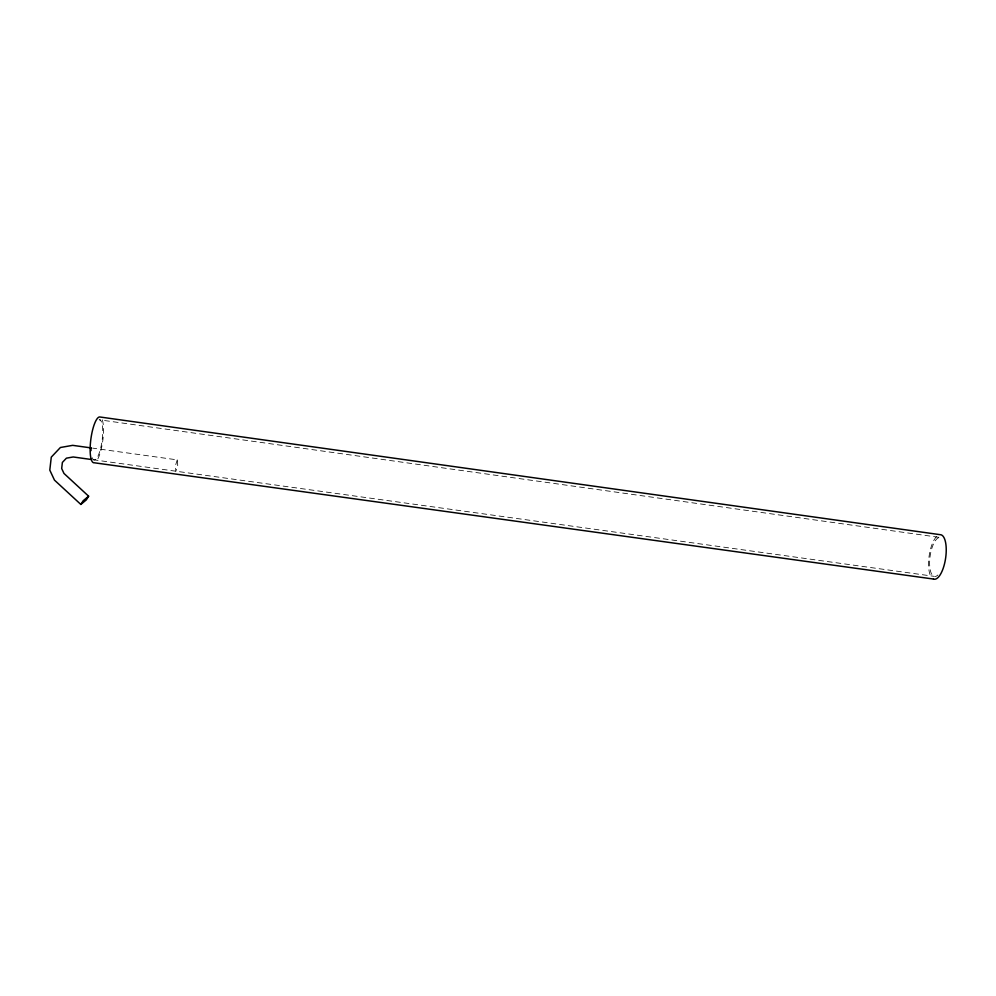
<?xml version="1.0" encoding="UTF-8"?>
<svg xmlns="http://www.w3.org/2000/svg" width="996" height="996" viewBox="0 0 996 996"><rect width="100%" height="100%" fill="white"/><g stroke="black" fill="none" stroke-linecap="round" stroke-linejoin="round"><path stroke-width="0.75" stroke-dasharray="4.98 3.74" d="M177.251 459.878L175.371 465.842L175.869 471.208L177.736 465.257L177.251 459.878L92.678 448.125M93.126 459.741L933.949 576.311M92.192 457.712A20.244 5.266 -82.4 0 0 101.455 444.477A20.244 5.266 -82.4 0 0 99.276 419.802L940.56 537.541A19.696 7.283 -81.7 0 0 929.729 559.74A19.696 7.283 -81.7 0 0 937.896 575.016M930.052 574.617A22.497 8.317 -81.7 0 1 936.526 536.595M102.277 419.826A23.12 6.013 -82.4 0 1 97.695 459.193"/><path stroke-width="1.49" d="M88.619 496.195L86.316 499.88L80.85 504.449L83.154 500.764L88.619 496.195L63.968 473.436L61.677 468.518L62.375 462.43L66.408 458.172L73.206 456.977L91.595 459.53M91.134 447.914L72.683 445.349L60.395 447.503L51.282 457.139L49.8 470.124L54.469 480.122L80.85 504.449M91.034 450.615A20.244 5.266 -82.4 0 1 90.985 447.976M933.489 579.05L94.271 462.779A23.12 6.013 -82.4 0 1 90.686 440.606A23.12 6.013 -82.4 0 1 99.612 416.951L941.021 534.79A22.497 8.317 -81.7 0 1 945.391 559.628A22.497 8.317 -81.7 0 1 933.489 579.05"/></g></svg>
